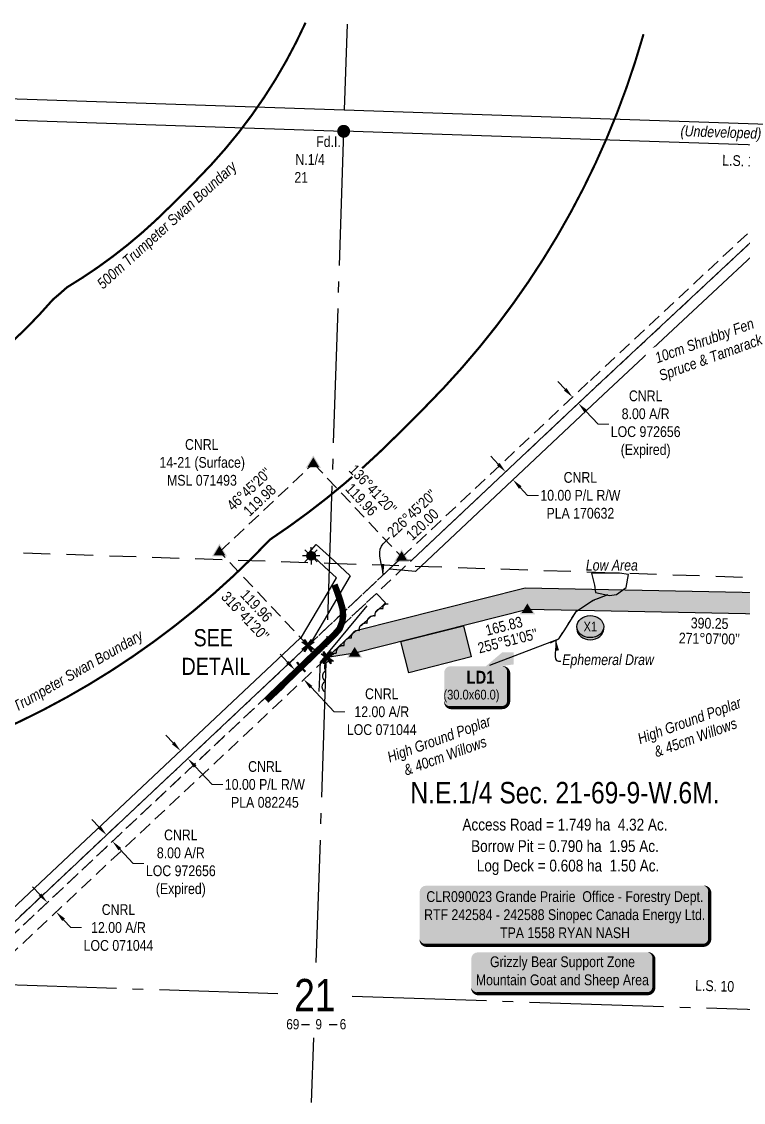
# Model space of a CAD drawing. Extents: x 350301 to 358197, y 6095407 to 6100410.
# Drawn here: x 351939 to 352611, y 6095883 to 6096888 of the extents above; entities that cross this region are included whole.
import ezdxf
from ezdxf.enums import TextEntityAlignment as Align

# ---------------------------------------------------------------- set-up
doc = ezdxf.new("R2010")
doc.units = 0
doc.header["$LTSCALE"] = 5
doc.header["$PDMODE"] = 34
doc.header["$PDSIZE"] = 0.03
for name, pattern in [('0', [1, 1, 0]), ('DASHDOT2', [12.7, 6.35, -3.175, 0, -3.175]), ('foc-ACCESSROAD', [3.75, 2.5, -1.25]), ('foc-LSD', [8, 5, -3]), ('foc-QUARTERLINE', [33, 25, -3, 2, -3]), ('foc-TIELINE', [1.875, 1.25, -0.625]), ('foc-TOPO', [1, 0.2, -0.8]), ('foc-TOPO-ephemeral', [6.25, 3.125, -0.625, 0.625, -0.625, 0.625, -0.625])]:
    doc.linetypes.add(name, pattern=pattern)
doc.layers.get('Defpoints').update_dxf_attribs({"color": 9})
for name, color, linetype in [('10', 1, 'Continuous'), ('9', 3, 'Continuous'), ('AS-FENCE', 48, 'foc-FENCE'), ('AS-ROADS', 254, 'Continuous'), ('AS-UNDERLAY-H', 141, 'Continuous'), ('AS-WILDLIFE', 131, 'DASHDOT2'), ('AS-WILDLIFE-BLOCK', 131, 'Continuous'), ('C-SYMBOL', 7, 'Continuous'), ('F-AR', 190, 'foc-ACCESSROAD'), ('F-RW', 190, 'Continuous'), ('F-WS', 190, 'foc-ACCESSROAD'), ('F-WS-S', 190, 'Continuous'), ('L-AREAREQUIRED', 7, 'Continuous'), ('L-AREAWORK', 5, 'Continuous'), ('L-BD', 7, 'Continuous'), ('L-DETAIL-T', 3, 'Continuous'), ('L-MON', 1, 'Continuous'), ('L-QSEC', 8, 'foc-QUARTERLINE'), ('L-SEC', 7, 'Continuous'), ('L-SECLBL', 7, 'Continuous'), ('L-SECTION-LSD', 7, 'foc-LSD'), ('L-TIE', 7, 'foc-TIELINE'), ('P-CROSSINGS', 250, 'Continuous'), ('P-PROPOSED', 10, 'Continuous'), ('P-PROPOSED-H', 21, 'Continuous'), ('P-TEMP-BLOCKS', 250, 'Continuous'), ('P-TEMP-H', 41, 'Continuous'), ('P-TEMP_WORKSPACE', 46, 'Continuous'), ('T-BUSH', 110, '0'), ('T-BUSH-T', 110, 'Continuous'), ('T-DRAW', 143, 'foc-TOPO-ephemeral'), ('T-LOW-AREA', 48, 'foc-TOPO'), ('T-LOW-AREA-T', 48, 'Continuous'), ('T-WATER', 160, 'Continuous')]:
    doc.layers.add(name, color=color, linetype=linetype)
for name, color, linetype, lineweight in [('AS-GENERAL', 48, 'Continuous', 18), ('F-AR-T', 190, 'Continuous', 9), ('F-RW-T', 190, 'Continuous', 9), ('F-WS-T', 190, 'Continuous', 9), ('T-TEXT', 48, 'Continuous', 18)]:
    doc.layers.add(name, color=color, linetype=linetype, lineweight=lineweight)
doc.styles.add('100L', font='', dxfattribs={"height": 11})
doc.styles.add('175L', font='', dxfattribs={"height": 20})
doc.styles.add('240', font='', dxfattribs={"height": 30})
doc.styles.add('80', font='', dxfattribs={"height": 10})
doc.styles.add('80CG', font='', dxfattribs={"height": 10})
doc.styles.add('80L', font='', dxfattribs={"height": 10})
doc.styles.add('80LS', font='', dxfattribs={"height": 10})
doc.styles.add('BOLD', font='')
doc.styles.add('Crossing', font='', dxfattribs={"height": 10})
doc.styles.add('foc-LtypeFont', font='', dxfattribs={"height": 7.349999999999999})
doc.styles.add('SIMPLEX', font='')
doc.styles.get('100L').set_extended_font_data('Arial Narrow')
doc.styles.get('175L').set_extended_font_data('Arial Narrow')
doc.styles.get('240').set_extended_font_data('Arial Narrow')
doc.styles.get('80').set_extended_font_data('Arial Narrow')
doc.styles.get('80CG').set_extended_font_data('Arial Narrow')
doc.styles.get('80L').set_extended_font_data('Arial Narrow')
doc.styles.get('80LS').set_extended_font_data('Arial Narrow', italic=True)
doc.styles.get('BOLD').set_extended_font_data('Arial Narrow', bold=True)
doc.styles.get('Crossing').set_extended_font_data('Arial Narrow')
doc.styles.get('foc-LtypeFont').set_extended_font_data('Arial Narrow')
doc.styles.get('SIMPLEX').set_extended_font_data('Arial Narrow')
doc.linetypes.add('foc-FENCE', pattern='A,10,-1,["X",foc-LtypeFont,S=0.2,R=0,X=-0.625,Y=-0.75],-1.239999999999999', length=12.24)
doc.linetypes.add('foc-TOPO-flowdirection-NOLINE', pattern='A,0,[">",foc-LtypeFont,S=0.3,R=0,X=0,Y=-0.945],-20,[">",foc-LtypeFont,S=0.3,R=0,X=0,Y=-0.945],0', length=20)
doc.dimstyles.new('Compass 5 000', dxfattribs={"dimscale": 5, "dimtxt": 9, "dimasz": 2, "dimexe": 0.2, "dimexo": 0.0625, "dimgap": 0.5, "dimtad": 0, "dimtih": 1, "dimtoh": 1, "dimzin": 0, "dimdsep": 46, "dimtxsty": '80CG', "dimcen": 0.1, "dimse1": 1, "dimse2": 1, "dimclrd": 256, "dimclrt": 256, "dimaunit": 1, "dimadec": 4, "dimazin": 0, "dimtfac": 0.06, "dimtofl": 0, "dimtmove": 0, "dimatfit": 1, "dimfxl": 0.2, "dimtolj": 1, "dimtzin": 0, "dimlwd": -1, "dimarcsym": 0})

# ---------------------------------------------------------------- blocks, each defined once
blk = doc.blocks.new('L-SECLBL')
at = {"layer": '9', "color": 7}
for p, q in [((-5.082139060913505, -27.83004804289613), (-12.28857354467345, -27.83004804289613)), ((20.70431141927111, -27.83004804289613), (13.49787693551116, -27.83004804289613))]:
    blk.add_line(p, q, dxfattribs=at)
at = {"layer": '10', "color": 2, "style": 'SIMPLEX'}
blk.add_attdef('SEC', text='', height=30, dxfattribs=at).set_placement((0, 0), align=Align.MIDDLE)
at = {"layer": '10', "color": 5, "style": '80L'}
blk.add_attdef('TWP', text='', height=9.5, dxfattribs=at).set_placement((-14.43410290347765, -27.36845155570791), align=Align.MIDDLE_RIGHT)
blk.add_attdef('RGE', text='', height=9.5, dxfattribs=at).set_placement((3.622123863462547, -27.36845155570791), align=Align.MIDDLE_CENTER)
blk.add_attdef('MER', text='', height=9.5, dxfattribs=at).set_placement((23.16775162027989, -27.36845155570791), align=Align.MIDDLE_LEFT)
blk = doc.blocks.new('*U48')
h = blk.add_hatch(color=255)
edge = h.paths.add_edge_path()
edge.add_line((-129, -28.5), (129, -28.5))
edge.add_arc((129, -22.5), 6, 270, 360)
edge.add_line((135, -22.5), (135, 21))
edge.add_arc((129, 21), 6, 0, 90)
edge.add_line((129, 27), (-129, 27))
edge.add_arc((-129, 21), 6, 90, 180)
edge.add_line((-135, 21), (-135, -22.5))
edge.add_arc((-129, -22.5), 6, 180, 270)
at = {"color": 44, "flags": 128}
blk.add_lwpolyline([(-129, -28.5, 3, 3, 0), (129, -28.5, 3, 3, 0.414213562373095), (135, -22.5, 3, 3, 0), (135, 21, 3, 0, 0.414213562373095), (129, 27, 0, 0, 0), (-129, 27, 0, 0, 0.414213562373095), (-135, 21, 0, 0, 0), (-135, -22.5, 0, 3, 0.414213562373095)], format="xyseb", close=True, dxfattribs=at)
at = {"color": 44, "style": '80'}
blk.add_attdef('ENTER_TEXT_001', (-35.98567530695772, -4.996589358799454), '', height=10, dxfattribs=at)
blk = doc.blocks.new('*D41')
at = {"layer": 'Defpoints', "color": 0, "transparency": 16777216}
for p in [(352188.7927640346, 6096280.917173153), (352196.9701519208, 6096272.215795619), (352201.305109364, 6096276.289705565)]:
    blk.add_point(p, dxfattribs=at)
at = {"layer": 'F-AR-T', "transparency": 16777216}
for p, q in [((352186.2794693005, 6096292.278156731), (352179.4312171233, 6096299.565230362)), ((352208.1533615412, 6096269.002631932), (352229.7203936754, 6096246.053630186)), ((352229.7203936754, 6096246.053630186), (352239.7203936754, 6096246.053630186))]:
    blk.add_line(p, q, dxfattribs=at)
for points in [[(352187.4939815728, 6096293.419532094), (352185.0649570283, 6096291.136781368), (352193.1277214778, 6096284.991083099)], [(352209.3678738135, 6096270.144007296), (352206.9388492689, 6096267.86125657), (352201.305109364, 6096276.289705565)]]:
    blk.add_solid(points, dxfattribs=at)
at = {"layer": 'F-AR-T', "transparency": 16777216, "insert": (352274.0109803062, 6096246.053630186), "char_height": 10, "attachment_point": 5, "style": '80CG'}
blk.add_mtext('\\A1;CNRL\\P12.00 A/R\\PLOC 071044', dxfattribs=at)
blk = doc.blocks.new('*D42')
at = {"layer": 'Defpoints', "color": 0, "transparency": 16777216}
for p in [(352463.4472392504, 6096550.044762649), (352468.9259738997, 6096544.216358308), (352457.0559912156, 6096533.058504183)]:
    blk.add_point(p, dxfattribs=at)
at = {"layer": 'F-AR-T', "transparency": 16777216}
for p, q in [((352444.7281335355, 6096546.173163645), (352437.879010505, 6096553.459418768)), ((352463.9051142465, 6096525.77224906), (352475.3506417093, 6096513.596232842)), ((352475.3506417093, 6096513.596232842), (352485.3506417093, 6096513.596232842))]:
    blk.add_line(p, q, dxfattribs=at)
for points in [[(352445.9425093895, 6096547.314684151), (352443.5137576815, 6096545.03164314), (352451.5772565664, 6096538.886908523)], [(352465.1194901005, 6096526.913769566), (352462.6907383925, 6096524.630728555), (352457.0559912156, 6096533.058504183)]]:
    blk.add_solid(points, dxfattribs=at)
at = {"layer": 'F-AR-T', "transparency": 16777216, "insert": (352519.6514602625, 6096513.596232841), "char_height": 10, "attachment_point": 5, "style": '80CG'}
blk.add_mtext('\\A1;CNRL\\P8.00 A/R\\PLOC 972656\\P(Expired)', dxfattribs=at)
blk = doc.blocks.new('*D43')
at = {"layer": 'Defpoints', "color": 0, "transparency": 16777216}
for p in [(352385.1737456443, 6096465.485557362), (352392.0253938534, 6096458.197605728), (352396.1035090801, 6096462.031578879)]:
    blk.add_point(p, dxfattribs=at)
at = {"layer": 'F-RW-T', "transparency": 16777216}
for p, q in [((352382.4022440324, 6096476.605321422), (352375.5526271942, 6096483.891112331)), ((352402.9531259183, 6096454.74578797), (352409.8027427569, 6096447.459997061)), ((352409.8027427569, 6096447.459997061), (352419.8027427569, 6096447.459997061))]:
    blk.add_line(p, q, dxfattribs=at)
for points in [[(352383.6165425172, 6096477.746924229), (352381.1879455475, 6096475.463718616), (352389.251860871, 6096469.319530513)], [(352404.1674244031, 6096455.887390777), (352401.7388274334, 6096453.604185164), (352396.1035090801, 6096462.031578879)]]:
    blk.add_solid(points, dxfattribs=at)
at = {"layer": 'F-RW-T', "transparency": 16777216, "insert": (352458.8886909145, 6096447.459997061), "char_height": 10, "attachment_point": 5, "style": '80CG'}
blk.add_mtext('\\A1;CNRL\\P10.00 P/L R/W\\PPLA 170632', dxfattribs=at)
blk = doc.blocks.new('*D45')
at = {"layer": 'Defpoints', "color": 0, "transparency": 16777216}
for p in [(351997.3207343039, 6096101.060011171), (352005.5403320133, 6096092.313719098), (351970.9464970175, 6096059.803095795)]:
    blk.add_point(p, dxfattribs=at)
at = {"layer": 'F-AR-T', "transparency": 16777216}
for p, q in [((351955.8786471309, 6096075.836461501), (351949.0303949537, 6096083.123535132)), ((351977.7947491948, 6096052.516022163), (351984.643001372, 6096045.228948532)), ((351984.643001372, 6096045.228948532), (351994.6430013715, 6096045.228948531))]:
    blk.add_line(p, q, dxfattribs=at)
for points in [[(351957.0931594032, 6096076.977836864), (351954.6641348586, 6096074.695086137), (351962.7268993082, 6096068.549387868)], [(351979.009261467, 6096053.657397526), (351976.5802369225, 6096051.3746468), (351970.9464970175, 6096059.803095795)]]:
    blk.add_solid(points, dxfattribs=at)
at = {"layer": 'F-AR-T', "transparency": 16777216, "insert": (352028.9335880023, 6096045.228948532), "char_height": 10, "attachment_point": 5, "style": '80CG'}
blk.add_mtext('\\A1;CNRL\\P12.00 A/R\\PLOC 071044', dxfattribs=at)
blk = doc.blocks.new('*D46')
at = {"layer": 'Defpoints', "color": 0, "transparency": 16777216}
for p in [(352065.4583430886, 6096176.081225781), (352070.9560224591, 6096170.228515686), (352023.3323258203, 6096125.49371586)]:
    blk.add_point(p, dxfattribs=at)
at = {"layer": 'F-AR-T', "transparency": 16777216}
for p, q in [((352010.9881042102, 6096138.635106176), (352004.1415619701, 6096145.923786396)), ((352030.17886806, 6096118.20503564), (352042.6523532132, 6096104.926034162)), ((352042.6523532132, 6096104.926034162), (352052.6523532136, 6096104.926034163))]:
    blk.add_line(p, q, dxfattribs=at)
for points in [[(352012.2028842471, 6096139.77619655), (352009.7733241729, 6096137.494015803), (352017.8346464499, 6096131.346425956)], [(352031.3936480968, 6096119.346126013), (352028.9640880227, 6096117.063945266), (352023.3323258203, 6096125.49371586)]]:
    blk.add_solid(points, dxfattribs=at)
at = {"layer": 'F-AR-T', "transparency": 16777216, "insert": (352086.9531717668, 6096104.926034162), "char_height": 10, "attachment_point": 5, "style": '80CG'}
blk.add_mtext('\\A1;CNRL\\P8.00 A/R\\PLOC 972656\\P(Expired)', dxfattribs=at)
blk = doc.blocks.new('*D47')
at = {"layer": 'Defpoints', "color": 0, "transparency": 16777216}
for p in [(352118.1071522189, 6096239.271861446), (352124.9542200086, 6096231.98480981), (352093.5113274162, 6096202.440403121)]:
    blk.add_point(p, dxfattribs=at)
at = {"layer": 'F-RW-T', "transparency": 16777216}
for p, q in [((352079.8166254745, 6096217.015109148), (352072.9689913229, 6096224.302763538)), ((352100.3589615677, 6096195.15274873), (352116.1079095136, 6096178.391793471)), ((352116.1079095136, 6096178.391793471), (352126.1079095141, 6096178.391793471))]:
    blk.add_line(p, q, dxfattribs=at)
for points in [[(352081.03123454, 6096218.156381506), (352078.6020164094, 6096215.873836788), (352086.6642596265, 6096209.727454756)], [(352101.5735706333, 6096196.294021089), (352099.1443525027, 6096194.011476371), (352093.5113274162, 6096202.440403121)]]:
    blk.add_solid(points, dxfattribs=at)
at = {"layer": 'F-RW-T', "transparency": 16777216, "insert": (352165.1938576717, 6096178.391793471), "char_height": 10, "attachment_point": 5, "style": '80CG'}
blk.add_mtext('\\A1;CNRL\\P10.00 P/L R/W\\PPLA 082245', dxfattribs=at)
blk = doc.blocks.new('GAS')
h = blk.add_hatch(color=255)
h.dxf.hatch_style = 1
edge = h.paths.add_edge_path()
edge.add_arc((0, 0), 0.9, 0, 360)
for p, q in [((-0.8077887898725749, 0), (-1.615577579628734, 0)), ((-0.5711929310346023, 0.5711929297831376), (-1.142385862069204, 1.142385861385264)), ((0, 0.8077887887338874), (0, 1.615577579286764)), ((0.5711929310309642, 0.5711929297831376), (1.142385862065566, 1.142385861385264)), ((1.615577579625096, 0), (0.8077887898689368, 0)), ((-0.5711929310346023, -0.5711929316021271), (-1.142385862069204, -1.142385863204253)), ((0, -0.8077887905528768), (0, -1.615577581105753)), ((1.142385862065566, -1.142385863204253), (0.5711929310309642, -0.5711929316021271))]:
    blk.add_line(p, q)
blk.add_circle((0, 0), 0.8000000000000003)
blk = doc.blocks.new('*U53')
h = blk.add_hatch(color=191)
edge = h.paths.add_edge_path()
edge.add_line((-23.99999999999998, -20), (23.99999999999998, -20))
edge.add_arc((23.99999999999998, -14), 6, 270, 360)
edge.add_line((29.99999999999998, -14), (29.99999999999998, 12.5))
edge.add_arc((23.99999999999998, 12.5), 6, 0, 90)
edge.add_line((23.99999999999998, 18.5), (-23.99999999999998, 18.5))
edge.add_arc((-23.99999999999998, 12.5), 6, 90, 180)
edge.add_line((-29.99999999999998, 12.5), (-29.99999999999998, -14))
edge.add_arc((-23.99999999999998, -14), 6, 180, 270)
at = {"color": 250, "flags": 128}
blk.add_lwpolyline([(-23.99999999999998, -20, 3, 3, 0), (23.99999999999998, -20, 3, 3, 0.414213562373095), (29.99999999999998, -14, 3, 3, 0), (29.99999999999998, 12.5, 3, 0, 0.414213562373095), (23.99999999999998, 18.5, 0, 0, 0), (-23.99999999999998, 18.5, 0, 0, 0.414213562373095), (-29.99999999999998, 12.5, 0, 0, 0), (-29.99999999999998, -14, 0, 3, 0.414213562373095)], format="xyseb", close=True, dxfattribs=at)
at = {"flags": 128}
blk.add_lwpolyline([(-16.83385927497203, -9.101757569121474, 0, 7.5, 0), (-3.398394867633905e-15, 0, 0, 0, 0)], format="xyseb", dxfattribs=at)
at = {"color": 250}
for tag, p, height, style in [('TEMP_AREA_W1_001', (-9.212824010914055, 2.244292974654144), 12, 'BOLD'), ('ENTER_TEXT_001', (-30.65893587994544, -12.47010782646594), 9, '80')]:
    blk.add_attdef(tag, p, '', height=height, dxfattribs=dict(at, style=style))
blk = doc.blocks.new('TEMP')
h = blk.add_hatch(color=255)
h.dxf.hatch_style = 1
h.paths.add_polyline_path([(-5.274161e-10, 0.2514284397220763), (-0.6656854269836912, 1.152061669657268), (-0.6656854269836914, 0.6656854303339061), (-1.152061663105632, 0.6656854303339061), (-0.2514284404497629, 5.273253e-10), (-1.152061661774314, -0.665685419564579), (-0.6656854224511335, -0.6656854195645793), (-0.6656854224511335, -1.152061655686338), (-5.273251e-10, -0.2514284436956587), (0.6656854183820542, -1.152061663420681), (0.6656854183820542, -0.6656854208922597), (1.152061656810019, -0.6656854053035205), (0.2514284429676993, 5.273253e-10), (1.152061671303363, 0.6656854258011663), (0.6656854287749412, 0.6656854258011663), (0.6656854131859291, 1.15206166422904)])
h.paths.add_polyline_path([(0.5656854229146121, 0.8485281473411305), (0.5656854319800914, 0.5656854258011663), (0.8485281444547581, 0.5656854258011663), (0.0831890339399251, 0), (0.8485281399220186, -0.5656854150320215), (0.5656854183820542, -0.5656854240973189), (0.5656854183820542, -0.8485281365719859), (0, -0.08318903609469999), (-0.5656854224511337, -0.8485281320390644), (-0.5656854224511337, -0.5656854195645792), (-0.8485281349258001, -0.5656854195645794), (-0.0831890328488955, 0), (-0.8485281394583584, 0.5656854303339058), (-0.5656854269836913, 0.5656854303339061), (-0.5656854269836913, 0.8485281428085727), (0, 0.0831890306941206)], flags=16)
h = blk.add_hatch(color=1)
h.dxf.hatch_style = 1
h.paths.add_polyline_path([(0, 0.0831890306941205), (-0.5656854269836911, 0.8485281428085727), (-0.5656854269836912, 0.5656854303339061), (-0.8485281394583578, 0.5656854303339061), (-0.0831890328488953, -1e-16), (-0.8485281349258001, -0.5656854195645793), (-0.5656854224511337, -0.5656854195645793), (-0.5656854224511337, -0.848528132039064), (0, -0.08318903609469999), (0.5656854183820542, -0.8485281365719856), (0.5656854183820542, -0.5656854240973191), (0.8485281399220184, -0.5656854150320213), (0.0831890339399251, -1e-16), (0.8485281444547581, 0.5656854258011663), (0.5656854319800914, 0.5656854258011663), (0.5656854229146121, 0.8485281473411308)])
at = {"color": 1}
for p, q in [((-0.0831890328488953, 0), (0.0831890339399252, 0)), ((0, 0.0831890306941205), (0, -0.08318903609469999))]:
    blk.add_line(p, q, dxfattribs=at)
at = {"color": 255, "flags": 128}
blk.add_lwpolyline([(-0.251428440449763, 5.27325e-10), (-1.152061663105632, 0.6656854303339061), (-0.6656854269836914, 0.6656854303339061), (-0.6656854269836914, 1.152061669657268), (-5.274159999999999e-10, 0.2514284397220763), (0.6656854131859291, 1.15206166422904), (0.6656854287749412, 0.6656854258011663), (1.152061671303363, 0.6656854258011663), (0.2514284429676991, 5.27325e-10), (1.152061656810019, -0.6656854053035204), (0.6656854183820542, -0.6656854208922596), (0.6656854183820542, -1.152061663420681), (-5.27325e-10, -0.2514284436956586), (-0.6656854224511335, -1.152061655686338), (-0.6656854224511335, -0.6656854195645793), (-1.152061661774314, -0.6656854195645793)], close=True, dxfattribs=at)
at = {"color": 1, "flags": 128}
blk.add_lwpolyline([(-0.0831890328488953, 0), (-0.8485281394583578, 0.5656854303339061), (-0.5656854269836913, 0.5656854303339061), (-0.5656854269836913, 0.8485281428085727), (0, 0.0831890306941205), (0.5656854229146121, 0.8485281473411305), (0.5656854319800914, 0.5656854258011663), (0.8485281444547581, 0.5656854258011663), (0.0831890339399252, 0), (0.8485281399220184, -0.5656854150320214), (0.5656854183820542, -0.5656854240973189), (0.5656854183820542, -0.8485281365719856), (0, -0.08318903609469999), (-0.5656854224511335, -0.848528132039064), (-0.5656854224511335, -0.5656854195645792), (-0.8485281349258001, -0.5656854195645792)], close=True, dxfattribs=at)
blk = doc.blocks.new('xing2')
h = blk.add_hatch(color=50)
h.dxf.hatch_style = 1
edge = h.paths.add_edge_path()
edge.add_ellipse((0, 0), major_axis=(-12.5, 0), ratio=0.8162973455633619, start_angle=0, end_angle=360)
h = blk.add_hatch(color=250)
h.dxf.hatch_style = 1
edge = h.paths.add_edge_path()
edge.add_ellipse((0, -2.047489049626165), major_axis=(-12.5, 0), ratio=0.8162973455633619, start_angle=0, end_angle=180)
edge.add_line((12.5, -2.047489049626165), (12.5, 0))
edge.add_ellipse((0, 0), major_axis=(-12.5, 0), ratio=0.8162973455633619, start_angle=0, end_angle=180, ccw=False)
edge.add_line((-12.5, 0), (-12.5, -2.047489049626165))
at = {"color": 250}
blk.add_ellipse((0, 0), major_axis=(-12.5, 0), ratio=0.8162973455633619, dxfattribs=at)
blk.add_ellipse((0, -2.047489049626165), major_axis=(-12.5, 0), ratio=0.8162973455633619, start_param=0, end_param=3.141592653589793, dxfattribs=at)
at = {"color": 250, "style": 'Crossing'}
blk.add_attdef('CROSSING', text='', height=9, dxfattribs=at).set_placement((0.08916442567715421, 0.0199513138486509), align=Align.MIDDLE_CENTER)
at = {"color": 250, "style": 'Crossing', "flags": 1}
for tag, p in [('OWNER', (0.08916442567715421, -12.49201765665748)), ('DESCRIPTION', (0.08916442567715421, -25.770021277247)), ('LOCATION', (0.08916442567715421, -39.30337514164421)), ('DWG_REF', (0.08916442567715421, -52.83672900604233))]:
    blk.add_attdef(tag, text='', height=9, dxfattribs=at).set_placement(p, align=Align.MIDDLE_CENTER)
blk = doc.blocks.new('fdia')
at = {"color": 255, "const_width": 1}
blk.add_lwpolyline([(-0.5, 0, 1), (0.5, 0, 1)], format="xyb", close=True, dxfattribs=at)
blk = doc.blocks.new('Fdiaa')
blk.add_blockref('fdia', (0, 0))
blk = doc.blocks.new('fdib')
at = {"color": 1, "const_width": 1.6}
blk.add_lwpolyline([(-0.3999999999996362, 0, 0.9999999999999998), (0.3999999999996362, 0, 1)], format="xyb", close=True, dxfattribs=at)
at = {"color": 1}
blk.add_circle((0, 0), 0.8, dxfattribs=at)
blk = doc.blocks.new('Fdibb')
blk.add_blockref('fdib', (0, 0))
blk = doc.blocks.new('fdicc')
for name in ['Fdibb', 'Fdiaa']:
    blk.add_blockref(name, (0, 0))
blk = doc.blocks.new('FDI')
blk.add_blockref('fdicc', (0, 0))
blk = doc.blocks.new('STRIA')
blk.add_hatch(color=255).paths.add_polyline_path([(-0.0414550714867801, 1.521379340009161), (-1.474693147280959, -0.867350786313807), (1.391783004306489, -0.867350786313807)])
blk = doc.blocks.new('STRIAA')
blk.add_blockref('STRIA', (0, 0))
blk = doc.blocks.new('STRIB')
at = {"color": 1}
blk.add_solid([(-1.121455071486707, -0.6673507863138184), (-0.0414550714867801, 1.132649213686192), (1.038544928513147, -0.6673507863138184)], dxfattribs=at)
blk = doc.blocks.new('STRIBB')
blk.add_blockref('STRIB', (0, 0))
blk = doc.blocks.new('STRICC')
for name in ['STRIAA', 'STRIBB']:
    blk.add_blockref(name, (0, 0))
blk = doc.blocks.new('fdspike')
blk.add_blockref('STRICC', (0, 0))
blk = doc.blocks.new('*U66')
h = blk.add_hatch(color=255)
edge = h.paths.add_edge_path()
edge.add_line((-78.99999999999999, -20), (78.99999999999999, -20))
edge.add_arc((78.99999999999999, -14), 6, 270, 360)
edge.add_line((84.99999999999999, -14), (84.99999999999999, 12.5))
edge.add_arc((78.99999999999999, 12.5), 6, 0, 90)
edge.add_line((78.99999999999999, 18.5), (-78.99999999999999, 18.5))
edge.add_arc((-78.99999999999999, 12.5), 6, 90, 180)
edge.add_line((-84.99999999999999, 12.5), (-84.99999999999999, -14))
edge.add_arc((-78.99999999999999, -14), 6, 180, 270)
at = {"color": 131, "flags": 128}
blk.add_lwpolyline([(-78.99999999999999, -20, 3, 3, 0), (78.99999999999999, -20, 3, 3, 0.414213562373095), (84.99999999999999, -14, 3, 3, 0), (84.99999999999999, 12.5, 3, 0, 0.414213562373095), (78.99999999999999, 18.5, 0, 0, 0), (-78.99999999999999, 18.5, 0, 0, 0.414213562373095), (-84.99999999999999, 12.5, 0, 0, 0), (-84.99999999999999, -14, 0, 3, 0.414213562373095)], format="xyseb", close=True, dxfattribs=at)
at = {"color": 131, "style": '80'}
blk.add_attdef('ENTER_TEXT_001', (-35.98567530695772, -4.996589358799454), '', height=10, dxfattribs=at)

msp = doc.modelspace()

# ---------------------------------------------------------------- hatches: boundary and pattern name
at = {"layer": 'AS-UNDERLAY-H'}
h = msp.add_hatch(color=256, dxfattribs=at)
h.dxf.hatch_style = 1
h.paths.add_polyline_path([(352386.0927647518, 6096301.31553596), (352396.9047471828, 6096301.31553596), (352396.9047471828, 6096290.122802118), (352368.4242532214, 6096286.397974117)])
at = {"layer": 'P-PROPOSED-H'}
h = msp.add_hatch(color=256, dxfattribs=at)
h.dxf.hatch_style = 1
h.paths.add_polyline_path([(352223.2256614572, 6096296.462860034), (352249.9325982302, 6096321.581317713), (352407.4028328001, 6096361.277135349), (352795.8369750013, 6096353.705559514), (352924.6982513633, 6096409.227856783), (352980.2199257094, 6096502.68015829), (353034.7922650504, 6096530.155355635), (353034.0306931564, 6096507.385559115), (352994.4273905272, 6096487.44672986), (352938.5725017003, 6096393.433572426), (352799.7744068058, 6096333.629810562), (352409.692167572, 6096341.233512028), (352248.9312083948, 6096300.708153456)])
at = {"layer": 'P-TEMP-H'}
h = msp.add_hatch(color=256, dxfattribs=at)
h.dxf.hatch_style = 1
h.paths.add_polyline_path([(352349.9867229086, 6096326.182690191), (352357.3180909158, 6096297.099721034), (352299.1521526023, 6096282.436985032), (352291.8207845943, 6096311.519954189)])

# ---------------------------------------------------------------- linework, layer by layer
at = {"layer": 'AS-FENCE', "flags": 128}
msp.add_lwpolyline([(352260.121, 6096344.65), (352216.782, 6096292.334), (352215.4090000006, 6096264.890000009)], dxfattribs=at)
at = {"layer": 'AS-GENERAL', "const_width": 1.999519999999996, "flags": 128}
msp.add_lwpolyline([(352202.892, 6096283.233), (352194.945, 6096292.239)], dxfattribs=at)
at = {"layer": 'AS-ROADS', "const_width": 5.998559999999992, "flags": 128}
msp.add_lwpolyline([(352181.731, 6096270.934), (352166.4250000006, 6096256.652), (352229.621, 6096317.528), (352234.698, 6096323.25700001), (352237.261, 6096329.94), (352238.0080000006, 6096335.155), (352237.565, 6096341.681), (352235.639, 6096348.393), (352232.608, 6096357.493000009), (352229.9730000006, 6096364.337)], dxfattribs=at)
at = {"layer": 'AS-WILDLIFE', "const_width": 1.999999999999992, "flags": 128}
for points in [[(352203.0443205945, 6096887.387358374), (352203.0121189143, 6096887.312696676), (352194.4105648181, 6096869.369329145), (352185.1016008012, 6096851.782462272), (352175.1001295355, 6096834.580026826), (352164.4219759881, 6096817.789179873), (352153.0838731061, 6096801.43680442), (352141.1040871718, 6096785.548627191), (352128.5013042244, 6096770.149686818), (352115.2957207468, 6096755.264665099), (352101.5081700118, 6096740.91696189), (352075.6849002482, 6096715.09362858), (352063.3104877197, 6096703.127030556), (352050.5237742616, 6096691.601994041), (352037.3406598427, 6096680.532576284), (352023.7772528759, 6096669.932540397), (352009.850284265, 6096659.814867229), (351995.5769960195, 6096650.192152138), (351980.9747558213, 6096641.076094001), (351973.7087147788, 6096634.648448509), (351967.926242415, 6096629.745396146), (351955.0264376635, 6096615.41112139), (351941.5742503774, 6096601.593908972), (351927.5903740393, 6096588.315054437), (351913.0963273463, 6096575.594976746), (351898.1144513392, 6096563.453318306), (351882.6678152038, 6096551.908742172), (351866.780216255, 6096540.978932119), (351850.4760714343, 6096530.680889603), (351833.7804344675, 6096521.030333994), (351816.7190814849, 6096512.042205336), (351799.3183254752, 6096503.730158789), (351781.6047992492, 6096496.107158565), (351763.6059693943, 6096489.184992574), (351745.3494396248, 6096482.974152468), (351726.8632362596, 6096477.484341829), (351708.1760224045, 6096472.723982311), (351689.3162956201, 6096468.700290702), (351672.9394544043, 6096461.685548395), (351656.2921444232, 6096455.339060004), (351639.4016695683, 6096449.671308567), (351622.295873451, 6096444.691392392), (351605.0026225526, 6096440.407610317), (351533.1466226901, 6096423.566620109), (351515.8747513558, 6096419.839231811), (351498.4820169153, 6096416.724771686), (351480.9900188947, 6096414.226858499), (351463.4207651285, 6096412.348822651), (351445.795995117, 6096411.092886716), (351428.1378681134, 6096410.460585172), (351410.4684605914, 6096410.452850051), (351392.8097834251, 6096411.069411327), (351328.8130059036, 6096414.437812509), (351300.8334003196, 6096416.889137647)], [(352517.6255866287, 6096876.754370152), (352517.0292071903, 6096874.536185424), (352509.6953108988, 6096850.337475473), (352501.6003146747, 6096826.38281329), (352492.7520347871, 6096802.696126301), (352483.1595038683, 6096779.300776653), (352472.8321485756, 6096756.220337796), (352461.7803035456, 6096733.478109139), (352450.0152285756, 6096711.096516389), (352437.5483833335, 6096689.097990993), (352424.3923382033, 6096667.50459619), (352410.560380266, 6096646.337815505), (352396.0662049284, 6096625.618844233), (352380.9242214322, 6096605.368397943), (352365.1497498669, 6096585.606818243), (352348.7584301474, 6096566.353755725), (352331.7667130972, 6096547.628484218), (352314.1915663774, 6096529.449692185), (352287.7609985971, 6096503.01768755), (352272.1446026875, 6096487.795306045), (352256.1020747747, 6096473.022492405), (352239.6465711272, 6096458.711325021), (352222.7912651785, 6096444.873282613), (352205.5496416012, 6096431.519452858), (352187.9357903904, 6096418.660740593), (352169.9639186331, 6096406.307454038), (352153.1580453327, 6096389.122145675), (352135.8374356831, 6096372.45597907), (352118.0178526121, 6096356.324307645), (352099.7160726759, 6096340.742013802), (352080.9487896644, 6096325.723377525), (352061.7335025478, 6096311.282501688), (352042.0879330454, 6096297.432695538), (352022.0303225736, 6096284.186583034), (352001.579115252, 6096271.556693888), (351980.7532834865, 6096259.554572803), (351959.5721137744, 6096248.19127344), (351938.0552067062, 6096237.477358331), (351916.2223770389, 6096227.422896024), (351894.0938678654, 6096218.036967211), (351871.6902335109, 6096209.328261466), (351849.0320454587, 6096201.304868708), (351826.1403891538, 6096193.974393525), (351803.0363814947, 6096187.343341173), (351779.7413449723, 6096181.418022863), (351762.5276966145, 6096174.416441072), (351745.0855165137, 6096168.005202902), (351727.4352019927, 6096162.19149317), (351709.5971589513, 6096156.982196935), (351691.59211883, 6096152.383308464), (351673.4408330921, 6096148.400122454), (351601.5848062522, 6096131.559196392), (351577.0306159674, 6096126.209821852), (351552.3204438983, 6096121.634593769), (351527.4788646846, 6096117.838016144), (351502.5301789142, 6096114.823684893), (351477.4991011933, 6096112.594707824), (351452.410374722, 6096111.153193372), (351427.2887598568, 6096110.500650319), (351402.1590426928, 6096110.637688166), (351377.0460321993, 6096111.564116878), (351313.0492676095, 6096114.932477697), (351290.8261261865, 6096116.879504628)]]:
    msp.add_lwpolyline(points, dxfattribs=at)
at = {"layer": 'F-AR'}
for points in [[(352222.6780392724, 6096312.746936747), (351913.9682432781, 6096022.7637582), (351909.4981106919, 6096018.563315686), (351905.8805786314, 6096022.694576567), (351904.2099221938, 6096024.569844124), (351900.9327220328, 6096028.348506224), (351886.4065194111, 6096044.945767546), (351879.8200734529, 6096052.469029576), (351720.772757064, 6096234.11247277), (351564.824751628, 6096084.89057711), (351566.0541360233, 6096097.136420828), (351715.4963199225, 6096240.13318419), (351721.2866588637, 6096245.676448391), (351906.7656000733, 6096033.826701349), (351910.0590178163, 6096030.064733674), (352205.3284079458, 6096307.666816309), (352292.719981147, 6096389.860500754), (352468.2151937983, 6096554.524990271), (352699.6474957413, 6096770.556382252), (352710.9589206154, 6096770.173812215), (352473.6820586901, 6096548.687106201), (352269.0161597307, 6096356.29994733), (352222.6780392724, 6096312.746936747)], [(351493.3110981744, 6095999.209161431), (351406.7114139533, 6095990.608197323), (351406.7371832071, 6095991.383964923), (351407.3418856879, 6096009.551733867), (351407.3828665728, 6096010.773299351), (351492.2357987619, 6096019.200282202), (351894.8170923488, 6096022.601743244), (351902.1818540969, 6096022.663288733), (351905.3545211719, 6096022.690458735), (351905.8805786314, 6096022.694576567), (351908.7297147512, 6096022.718738431), (351913.9682432781, 6096022.7637582), (352222.6780392724, 6096312.746936747), (352269.0161597307, 6096356.29994733), (352277.5057946634, 6096347.435429931), (352222.3594017965, 6096295.727205504), (351910.216297488, 6096002.730018075), (351895.441242121, 6096002.607816117), (351873.340544689, 6096002.420552061), (351671.3999381908, 6096000.697663619), (351671.0004617353, 6096000.710909778), (351493.3110981744, 6095999.209161431)]]:
    msp.add_lwpolyline(points, close=True, dxfattribs=at)
at = {"layer": 'F-RW'}
for points in [[(352480.5169555226, 6096541.391495992), (352305.3878922095, 6096376.746779587), (352291.8997625381, 6096377.809360608), (352280.8311953159, 6096378.678837863), (352290.6715431752, 6096387.933900075), (352301.971158979, 6096387.271615197), (352473.6820586901, 6096548.687106201), (352710.9589403846, 6096770.174412503), (352725.1084161231, 6096769.696305167), (352480.5169555226, 6096541.391495992)], [(351426.8325387515, 6096592.581446799), (351908.5722480754, 6096042.386123095), (352198.1855643003, 6096314.516114199), (352199.3640410927, 6096315.623268677), (352224.1656937202, 6096357.484776794), (352231.964758292, 6096370.6474414), (352224.8230259483, 6096377.256580695), (352206.2723637685, 6096394.428373867), (352213.0641939966, 6096401.764804236), (352225.266872211, 6096390.603357549), (352244.6816856895, 6096372.498583006), (352223.4745867461, 6096336.704607252), (352207.243379478, 6096309.305715494), (352205.3284079458, 6096307.666816309), (351910.0590178163, 6096030.064733674), (351904.2099221938, 6096024.569844124), (351900.9327220328, 6096028.348506224), (351886.4065194111, 6096044.945767546), (351879.8200734529, 6096052.469029576), (351720.772757064, 6096234.11247277), (351715.4963199225, 6096240.13318419), (351426.0995565258, 6096570.652088408), (351426.8325387515, 6096592.581446799)]]:
    msp.add_lwpolyline(points, close=True, dxfattribs=at)
at = {"layer": 'F-WS'}
msp.add_lwpolyline([(352210.452048652, 6096477.127231637), (352292.719981147, 6096389.860500754), (352205.3284079453, 6096307.666816308), (352123.0750407132, 6096394.947246139)], close=True, dxfattribs=at)
at = {"layer": 'L-QSEC'}
for p, q in [((352241.7427707371, 6096886.081374237), (352239.0886432705, 6096806.263228177)), ((352238.4621479753, 6096786.299172263), (352212.739779298, 6096012.744847395)), ((351407.3417913227, 6096009.552471641), (352177.2544308428, 6095983.78241615)), ((352246.4818747857, 6095981.465276528), (353015.7609857505, 6095955.716426124)), ((352210.3720946118, 6095942.664284863), (352208.3727397646, 6095882.53725659))]:
    msp.add_line(p, q, dxfattribs=at)
at = {"layer": 'L-SEC'}
for p, q in [((351434.8845087237, 6096833.442359766), (352239.0995682335, 6096806.262858954)), ((351434.217139973, 6096813.479247268), (352238.462366241, 6096786.298726925)), ((352239.0995882374, 6096806.262858259), (353042.830446156, 6096779.098920846))]:
    msp.add_line(p, q, dxfattribs=at)
at = {"layer": 'L-SECTION-LSD'}
for p, q in [((351420.7770034366, 6096411.442312241), (352225.0606739955, 6096384.395540209)), ((352225.0606739955, 6096384.395540209), (353028.9560446631, 6096357.357425841))]:
    msp.add_line(p, q, dxfattribs=at)
at = {"layer": 'L-TIE'}
msp.add_line((352223.2256614572, 6096296.462860034), (352205.3284079453, 6096307.666816301), dxfattribs=at)
at = {"layer": 'P-PROPOSED'}
msp.add_lwpolyline([(352223.2256614572, 6096296.462860034), (352249.9325982302, 6096321.581317713), (352407.4028328001, 6096361.277135349), (352795.8369750013, 6096353.705559514), (352924.6982513633, 6096409.227856783), (352980.2199257094, 6096502.68015829), (353034.7922650504, 6096530.155355635), (353034.0306931564, 6096507.385559115), (352994.4273905272, 6096487.44672986), (352938.5725017003, 6096393.433572426), (352799.7744068058, 6096333.629810562), (352409.692167572, 6096341.233512028), (352248.9312083948, 6096300.708153456)], close=True, dxfattribs=at)
at = {"layer": 'P-TEMP_WORKSPACE'}
msp.add_lwpolyline([(352349.9867229086, 6096326.182690191), (352357.3180909158, 6096297.099721034), (352299.1521526023, 6096282.436985032), (352291.8207845943, 6096311.519954189)], close=True, dxfattribs=at)
at = {"layer": 'T-BUSH', "flags": 128}
msp.add_lwpolyline([(352220.955512576, 6096264.562717181, -0.52056705), (352221.4564553078, 6096274.547759108, -0.52056705), (352221.95739804, 6096284.53280102, -0.52056705), (352225.002263858, 6096293.407384535, -0.52056705), (352231.9837186395, 6096300.563591274, -0.52056705), (352238.9651734215, 6096307.719798004, -0.52056705), (352245.946628204, 6096314.876004743, -0.52056705), (352253.1360967132, 6096321.818389837, -0.52056705), (352260.4817989367, 6096328.600179022, -0.52056705), (352267.8275011613, 6096335.381968206, -0.52056705), (352275.1732033847, 6096342.163757402, -0.52056705), (352279.9377966941, 6096346.562583601, -0.52056705)], format="xyb", dxfattribs=at)
at = {"layer": 'T-DRAW', "linetype": 'foc-TOPO-flowdirection-NOLINE', "flags": 128}
msp.add_lwpolyline([(352374.6533557405, 6096289.357570066), (352438.822, 6096314.033), (352443.728, 6096321.431), (352450.4930000006, 6096332.371), (352455.154, 6096339.81), (352470.8710000006, 6096349.822), (352484.688, 6096355.238)], dxfattribs=at)
at = {"layer": 'T-DRAW', "flags": 128}
msp.add_lwpolyline([(352431.091, 6096310.189), (352438.822, 6096314.033), (352443.728, 6096321.431), (352450.4930000006, 6096332.371), (352455.154, 6096339.81), (352470.8710000006, 6096349.822), (352484.688, 6096355.238)], dxfattribs=at)
at = {"layer": 'T-LOW-AREA', "linetype": 'Continuous', "flags": 128}
msp.add_lwpolyline([(352486.139, 6096354.209), (352492.5770000006, 6096355.232), (352501.551, 6096361.851), (352503.544, 6096373.766), (352495.2020000006, 6096375.203), (352469.1420000006, 6096375.059), (352472.157, 6096363.974), (352472.857, 6096357.186)], close=True, dxfattribs=at)

# ---------------------------------------------------------------- block references
at = {"layer": 'AS-WILDLIFE-BLOCK', "color": 5}
ref = msp.add_blockref('*U66', (352442.3083989595, 6096003.696860213), dxfattribs=dict(at, xscale=0.99976, yscale=0.99976, zscale=0.99976))
ref.add_attrib('ENTER_TEXT_001', 'Grizzly Bear Support Zone', (352374.7598123293, 6096008.417191364), dxfattribs={"layer": '0', "color": 131, "height": 9.997599999999995, "style": '80'})
ref.add_attrib('ENTER_TEXT_002', 'Mountain Goat and Sheep Area', (352361.5808477999, 6095991.57721392), dxfattribs={"layer": '0', "color": 131, "height": 9.997599999999995, "style": '80'})
at = {"layer": 'C-SYMBOL', "color": 3}
ref = msp.add_blockref('*U48', (352444.261558669, 6096057.242066558), dxfattribs=at)
ref.add_attrib('ENTER_TEXT_001', 'CLR090023 Grande Prairie  Office - Forestry Dept.', (352315.5405491193, 6096069.082675926), dxfattribs={"layer": '0', "color": 44, "height": 9.999999999999964, "style": '80'})
ref.add_attrib('ENTER_TEXT_002', 'RTF 242584 - 242588 Sinopec Canada Energy Ltd.', (352313.4327728573, 6096052.238655917), dxfattribs={"layer": '0', "color": 44, "height": 9.999999999999964, "style": '80'})
ref.add_attrib('ENTER_TEXT_003', 'TPA 1558 RYAN NASH', (352384.1217223799, 6096035.394635908), dxfattribs={"layer": '0', "color": 44, "height": 9.999999999999964, "style": '80'})
at = {"layer": 'F-WS-S', "color": 5, "xscale": 4.999999999999983, "yscale": 4.999999999999983, "zscale": 4.999999999999983}
msp.add_blockref('GAS', (352208.1924859551, 6096391.19870575), dxfattribs=at)
at = {"layer": 'L-MON', "xscale": 4.999999999999991, "yscale": 4.999999999999991, "zscale": 4.999999999999991}
msp.add_blockref('FDI', (352238.544, 6096786.328), dxfattribs=at)
at = {"layer": 'L-MON', "linetype": 'Continuous', "xscale": 4.998799999999993, "yscale": 4.998799999999993, "zscale": 4.998799999999993}
for p in [(352210.4960000006, 6096477.171000009), (352123.141, 6096394.972000009), (352292.7550000006, 6096389.907), (352409.76, 6096341.246), (352248.977, 6096300.728000009)]:
    msp.add_blockref('fdspike', p, dxfattribs=at)
at = {"layer": 'L-MON', "color": 5, "linetype": 'Continuous', "xscale": 4.998799999999989, "yscale": 4.998799999999989, "zscale": 4.998799999999989}
msp.add_blockref('TEMP', (352205.3284079453, 6096307.666816301), dxfattribs=at)
at = {"layer": 'L-MON', "color": 5, "xscale": 4.998799999999994, "yscale": 4.998799999999994, "zscale": 4.998799999999994}
msp.add_blockref('TEMP', (352223.2256614572, 6096296.462860034), dxfattribs=at)
at = {"layer": 'L-SECLBL', "color": 3}
msp.add_blockref('L-SECLBL', (352211.7010232105, 6095982.62944041), dxfattribs=at).add_auto_attribs({'SEC': '21', 'TWP': '69', 'RGE': '9', 'MER': '6'})
at = {"layer": 'P-CROSSINGS', "xscale": 0.9994172622767976, "yscale": 0.9994172622767976, "zscale": 0.9994172622767976}
msp.add_blockref('xing2', (352468.0729812534, 6096325.328932488), dxfattribs=at).add_auto_attribs({'CROSSING': 'X1'})
at = {"layer": 'P-TEMP-BLOCKS', "xscale": 0.99976, "yscale": 0.99976, "zscale": 0.99976}
msp.add_blockref('*U53', (352362.0990826458, 6096269.982485998), dxfattribs=at).add_auto_attribs({'TEMP_AREA_W1_001': 'LD1', 'ENTER_TEXT_001': '(30.0x60.0)'})

# ---------------------------------------------------------------- texts
at = {"layer": 'AS-WILDLIFE', "char_height": 9.999999999999966, "attachment_point": 5, "style": '240'}
for s, insert, rotation in [('{\\fArial Narrow|b0|i1|c0|p34;500m Trumpeter Swan Boundary}', (352074.8296297889, 6096697.964859172), 42.02925645081208), ('{\\fArial Narrow|b0|i1|c0|p34;800m Trumpeter Swan Boundary}', (351977.890598545, 6096275.045485087), 29.955248596524576)]:
    msp.add_mtext_dynamic_manual_height_columns(s, width=169.5338335607083, gutter_width=44.99999999999986, heights=[0], dxfattribs=dict(at, insert=insert, rotation=rotation))
at = {"layer": 'C-SYMBOL', "color": 3, "linetype": 'Continuous', "style": '175L'}
msp.add_text('N.E.1/4 Sec. 21-69-9-W.6M.', height=19.99519999999996, dxfattribs=at).set_placement((352444.5363904044, 6096154.766066718), align=Align.BOTTOM_CENTER)
at = {"layer": 'F-WS-T', "insert": (352066.4615004011, 6096499.837523728), "char_height": 9.997599999999967, "attachment_point": 1, "style": '175L'}
msp.add_mtext_dynamic_manual_height_columns('\\pi24.39271;CNRL\\P\\pi0.66376;14-21 (Surface)\\P\\pi7.71186;MSL 071493', width=78.97599346248268, gutter_width=99.97599999999946, heights=[0], dxfattribs=at)
at = {"layer": 'L-AREAREQUIRED', "color": 5, "linetype": 'Continuous', "style": '100L'}
for s, p in [('Access Road = 1.749 ha  4.32 Ac.', (352444.5363904044, 6096132.271466721)), ('Log Deck = 0.608 ha  1.50 Ac.', (352447.388869205, 6096094.126961187))]:
    msp.add_text(s, height=10.99735999999998, dxfattribs=at).set_placement(p, align=Align.BOTTOM_CENTER)
at = {"layer": 'L-AREAWORK', "color": 5, "linetype": 'Continuous', "style": '100L'}
msp.add_text('Borrow Pit = 0.790 ha  1.95 Ac.', height=10.99735999999998, dxfattribs=at).set_placement((352444.5363904044, 6096112.276266729), align=Align.BOTTOM_CENTER)
at = {"layer": 'L-BD', "style": '80L'}
for s, height, rotation, p in [("46°45'20''", 9.997599999999988, 43.24439999999863, (352150.4960446362, 6096453.333487751)), ('119.96', 9.997599999999988, 313.3110999999928, (352255.1481289216, 6096443.561203213)), ('119.98', 9.997599999999988, 43.24439999999863, (352160.2565446642, 6096442.955738434)), ("226°45'20''", 9.997599999999988, 43.24439999999863, (352302.0530817401, 6096430.830245744)), ('120.00', 9.997599999999988, 43.24439999999863, (352311.8135817681, 6096420.45249642)), ("316°41'20''", 9.997599999999988, 313.3015000000017, (352146.9217094739, 6096335.022287778)), ('119.96', 9.997599999999988, 313.3015000000017, (352157.289718387, 6096344.793133846)), ('165.83', 9.997599999999972, 14.14859999999617, (352387.7180259517, 6096325.899323387)), ('390.25', 9.997599999999972, 358.8833000000045, (352579.1917972367, 6096328.418729048)), ("255°51'05''", 9.997599999999972, 14.14859999999617, (352391.2004257553, 6096312.084913038)), ("271°07'00''", 9.997599999999972, 358.8833000000045, (352578.9141476642, 6096314.174854857))]:
    msp.add_text(s, height=height, rotation=rotation, dxfattribs=at).set_placement(p, align=Align.MIDDLE)
at = {"layer": 'L-DETAIL-T', "insert": (352119.6957242927, 6096301.658198204), "char_height": 15.99615999999996, "width": 63.62085284147322, "attachment_point": 5, "style": '80CG'}
msp.add_mtext('SEE  DETAIL', dxfattribs=at)
at = {"layer": 'L-MON', "insert": (352192.6850801993, 6096781.711091219), "char_height": 9.99999999999997, "attachment_point": 1, "style": '100L'}
msp.add_mtext_dynamic_manual_height_columns('\\pi20.30464;Fd.I. \\P\\pi0.95266;N.1/4 21', width=41.28690313778969, gutter_width=54.99999999999976, heights=[0], dxfattribs=at)
at = {"layer": 'T-BUSH-T', "char_height": 9.99759999999997, "width": 102.3196393015002, "attachment_point": 2, "style": '80LS'}
for s, insert, rotation in [('High Ground Poplar & 45cm Willows', (352558.6348487505, 6096242.550892959), 19.999999999999954), ('High Ground Poplar & 40cm Willows', (352325.6002654313, 6096225.46565944), 19.999999999999957)]:
    msp.add_mtext(s, dxfattribs=dict(at, insert=insert, rotation=rotation))
at = {"layer": 'T-LOW-AREA-T', "linetype": 'Continuous', "insert": (352463.9817360953, 6096387.497316109), "char_height": 9.997599999999986, "attachment_point": 1, "style": '80L'}
msp.add_mtext_dynamic_manual_height_columns('{\\fArial Narrow|b0|i1|c0|p34;Low Area}', width=48.26031106139143, gutter_width=49.98799999999989, heights=[0], dxfattribs=at)
at = {"layer": 'T-TEXT', "style": '80LS'}
msp.add_text('(Undeveloped)', height=9.999999999999964, rotation=358.0643508674125, dxfattribs=at).set_placement((352589.7389864023, 6096785.575311506), align=Align.MIDDLE_CENTER)
at = {"layer": 'T-WATER', "linetype": 'Continuous', "insert": (352441.9851260246, 6096299.543818557), "char_height": 9.997599999999986, "attachment_point": 1, "style": '80L'}
msp.add_mtext_dynamic_manual_height_columns('{\\fArial Narrow|b0|i1|c0|p34;Ephemeral Draw}', width=86.00704775989075, gutter_width=49.98799999999989, heights=[0], dxfattribs=at)

# ---------------------------------------------------------------- dimensions: what is measured, and where the dimension line sits
at = {"layer": 'F-AR-T'}
for base, p1, p2, angle, text, picture, middle in [((352457.0559912156, 6096533.058504183), (352463.4472392507, 6096550.044762648), (352468.9259738994, 6096544.216358308), 313.22871067434227, 'CNRL\\P8.00 A/R\\PLOC 972656\\P(Expired)', '*D42', (352519.6514602625, 6096513.596232841)), ((352201.305109364, 6096276.289705565), (352188.7927640346, 6096280.917173154), (352196.970151921, 6096272.215795619), 313.2218630644923, 'CNRL\\P12.00 A/R\\PLOC 071044', '*D41', (352274.0109803062, 6096246.053630186))]:
    dim = msp.add_linear_dim(base=base, p1=p1, p2=p2, angle=angle, text=text, dimstyle='Compass 5 000', dxfattribs=at)
    dim.commit()
    dim.dimension.update_dxf_attribs({"geometry": picture, "text_midpoint": middle, "dimtype": 161})
at = {"layer": 'F-AR-T', "color": 5}
for base, p1, p2, angle, text, picture, middle in [((352023.3323258203, 6096125.49371586), (352065.4583430883, 6096176.08122578), (352070.9560224585, 6096170.228515685), 313.2084198907387, 'CNRL\\P8.00 A/R\\PLOC 972656\\P(Expired)', '*D46', (352086.9531717668, 6096104.926034162)), ((351970.9464970175, 6096059.803095795), (351997.3207343043, 6096101.060011172), (352005.5403320136, 6096092.313719098), 313.2218630636716, 'CNRL\\P12.00 A/R\\PLOC 071044', '*D45', (352028.9335880023, 6096045.228948532))]:
    dim = msp.add_linear_dim(base=base, p1=p1, p2=p2, angle=angle, text=text, dimstyle='Compass 5 000', dxfattribs=at)
    dim.commit()
    dim.dimension.update_dxf_attribs({"geometry": picture, "text_midpoint": middle, "dimtype": 161})
at = {"layer": 'F-RW-T'}
dim = msp.add_aligned_dim(p1=(352385.1737456435, 6096465.485557363), p2=(352392.0253938532, 6096458.197605728), distance=5.597354189611824, text='CNRL\\P10.00 P/L R/W\\PPLA 170632', dimstyle='Compass 5 000', dxfattribs=at)
dim.commit()
dim.dimension.update_dxf_attribs({"geometry": '*D43', "text_midpoint": (352458.8886909145, 6096447.459997061)})
dim = msp.add_linear_dim(base=(352093.5113274162, 6096202.440403121), p1=(352118.1071522185, 6096239.271861447), p2=(352124.9542200086, 6096231.984809811), angle=313.21700393366314, text='CNRL\\P10.00 P/L R/W\\PPLA 082245', dimstyle='Compass 5 000', dxfattribs=at)
dim.commit()
dim.dimension.update_dxf_attribs({"geometry": '*D47', "text_midpoint": (352165.1938576717, 6096178.391793471), "dimtype": 161})

# ---------------------------------------------------------------- leaders
at = {"layer": 'L-BD', "path_type": 1}
msp.add_leader([(352275.413695032, 6096373.583560459), (352273.6146964374, 6096400.159332117), (352281.2870750219, 6096408.270453475)], dimstyle='Compass 5 000', override={"dimgap": 0.5, "dimtad": 0}, dxfattribs=at)
at = {"layer": 'T-WATER', "linetype": 'Continuous', "path_type": 1}
msp.add_leader([(352436.0802255626, 6096312.978677225), (352438.653502684, 6096293.040943191), (352440.6030469057, 6096293.20332688)], dimstyle='Compass 5 000', override={"dimgap": 0.5, "dimtad": 0}, dxfattribs=at)

# ---------------------------------------------------------------- next in the draw order: texts
at = {"layer": 'L-BD', "insert": (352269.425859207, 6096456.566523302), "char_height": 9.997599999999988, "width": 56.29385321691668, "attachment_point": 2, "rotation": 313.31109999999995, "style": '80L', "bg_fill": 3, "box_fill_scale": 1.1, "bg_fill_color": 256, "bg_fill_transparency": 0}
msp.add_mtext("136°41'20''", dxfattribs=at)
at = {"layer": 'L-SECTION-LSD', "char_height": 9.997599999999967, "attachment_point": 1, "rotation": 358.07364722912035, "style": '100L', "bg_fill": 3, "box_fill_scale": 1.5, "bg_fill_color": 256, "bg_fill_transparency": 0}
for s, width, insert in [('\\pi1.84536;L.S. 15', 36.85060012389615, (352589.3097495827, 6096764.518862525)), ('\\pi2.0286;L.S. 10', 36.94518148339159, (352563.9066088424, 6095996.626742749))]:
    msp.add_mtext_dynamic_manual_height_columns(s, width=width, gutter_width=54.98679999999973, heights=[0], dxfattribs=dict(at, insert=insert))
at = {"layer": 'T-BUSH-T', "insert": (352572.6020541965, 6096596.25524208), "char_height": 9.99759999999997, "width": 101.9172802291947, "attachment_point": 2, "rotation": 19.999999999999957, "style": '80LS', "bg_fill": 2}
msp.add_mtext('10cm Shrubby Fen Spruce & Tamarack', dxfattribs=at)

# ---------------------------------------------------------------- next in the draw order: linework, layer by layer
at = {"layer": 'L-BD', "linetype": 'Continuous'}
msp.add_line((353042.52, 6096759.41), (352238.4625845075, 6096786.298281586), dxfattribs=at)

doc.saveas('drawing.dxf')
